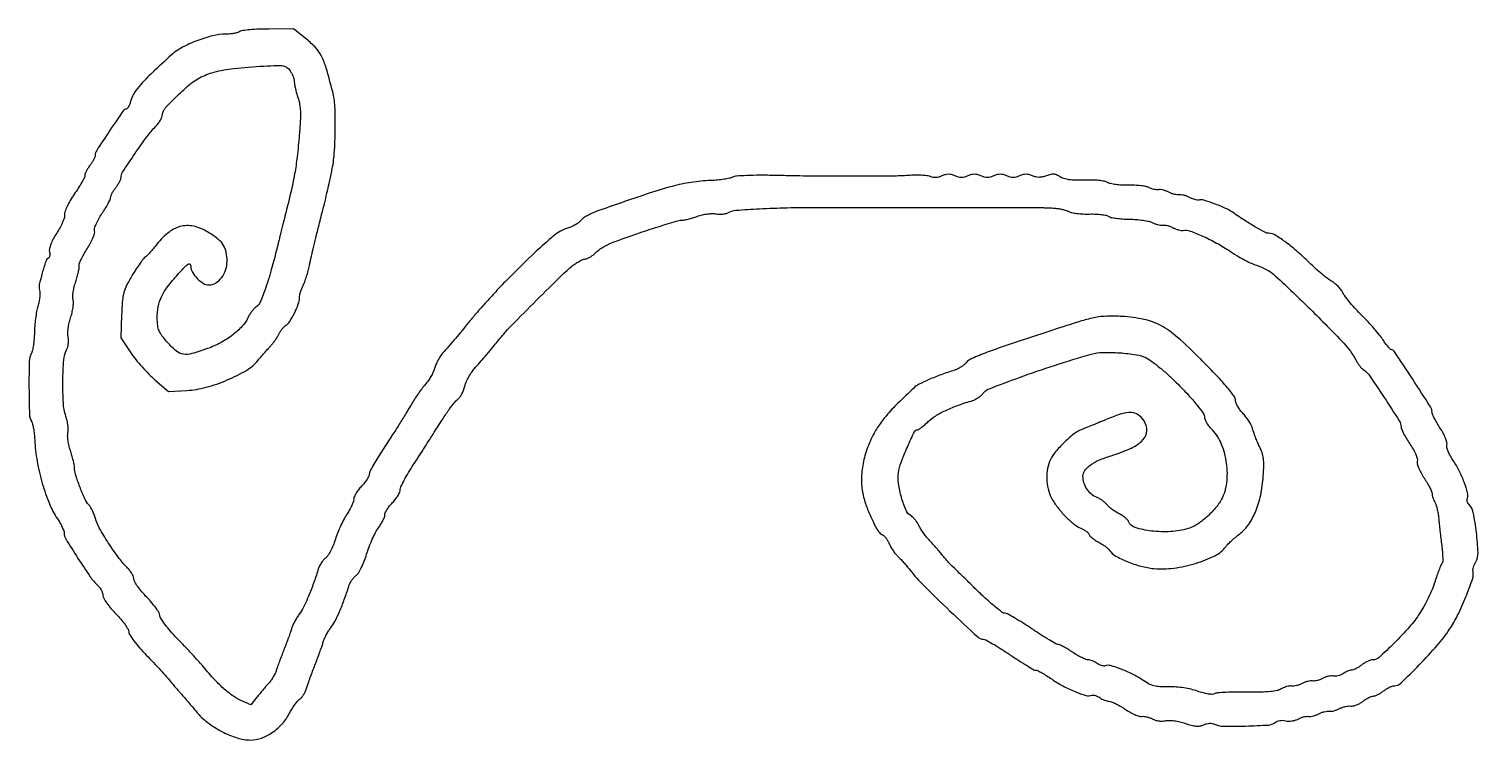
# Model space of a CAD drawing. Extents: x 0 to 561, y 0 to 275.
import ezdxf

# ---------------------------------------------------------------- set-up
doc = ezdxf.new("R2010")
doc.units = 0

msp = doc.modelspace()

# ---------------------------------------------------------------- linework, layer by layer
msp.add_lwpolyline([(82, 274, -0.076625), (81.159359, 273.623803, -0.022032), (79.765625, 273.306606, -0.021613), (78.14139, 273.083511, -0.021457), (76.5, 273.00076, 0.059322), (71.445707, 272.360672, 0.030369), (65.340934, 270.437426, 0.030373), (59.551209, 267.805617, 0.063055), (55.5, 264.954118, 0.004465), (47.895382, 257.895381, 0.020031), (43.652059, 253.550912, 0.034619), (41.171838, 250.383746, 0.081616), (39.918647, 247.667533, -0.02113), (39.46601, 246.262498, -0.031146), (38.942169, 245.077338, -0.031768), (38.42117, 244.212048, -0.246125), (38.016492, 244, 0.247287), (36.81986, 243.369628, 0.002819), (31.589257, 235.649161, 0.004044), (26.590511, 228.048321, 0.144404), (26, 226.046311, -0.098451), (25.873288, 225.409021, -0.023713), (25.4125, 224.430136, -0.023435), (24.765548, 223.336615, -0.021358), (24, 222.272871, 0.023052), (23.234491, 221.201545, 0.024504), (22.5875, 220.085379, 0.025071), (22.129338, 219.076265, 0.094294), (22, 218.396535, -0.118092), (21.806955, 217.590584, -0.010162), (20.802104, 215.709011, -0.012961), (19.483931, 213.493701, -0.009691), (17.922056, 211.120439, 0.017543), (16.380486, 208.695975, 0.022063), (15.134809, 206.344485, 0.021132), (14.279183, 204.325126, 0.131815), (14.172056, 203.217313, -0.118891), (14.095645, 202.142213, -0.023321), (13.418533, 200.3115, -0.023544), (12.40614, 198.204787, -0.019926), (11.146353, 196.078616, 0.018936), (9.801657, 193.819354, 0.029847), (8.842144, 191.777689, 0.034294), (8.295024, 190.0761, 0.125226), (8.302473, 188.951345, -0.041123), (8.439558, 188.169534, -0.051132), (8.431595, 187.43191, -0.059928), (8.29161, 186.841197, -0.167754), (8.026194, 186.516189, 0.173008), (6.908585, 185.118767, 0.014605), (5.511829, 180.647251, 0.016461), (4.400739, 176.11942, 0.129479), (4.507579, 173.976122, -0.080782), (4.655583, 172.970434, -0.022915), (4.559007, 171.387052, -0.022448), (4.283322, 169.58286, -0.022032), (3.845735, 167.799166, 0.026231), (3.355769, 165.726959, 0.012249), (2.929073, 163.00038, 0.012098), (2.620115, 160.111578, 0.016573), (2.4915, 157.5, -0.015973), (2.374089, 155.056274, -0.016987), (2.10163, 152.675, -0.016815), (1.729871, 150.649513, -0.071608), (1.299657, 149.5, 0.120831), (0.478976, 146.422352, 0.006427), (0.40497, 136.207718, 0.006083), (0.587326, 125.949568, 0.131661), (1.447798, 123.084464, -0.083698), (1.799428, 122.220612, -0.014005), (2.141313, 120.4577, -0.015001), (2.425669, 118.341101, -0.012805), (2.600967, 116.096436, 0.03124), (3.551778, 107.849667, 0.02579), (5.559528, 99.228877, 0.026612), (8.280569, 91.377063, 0.052404), (11.39456, 85.560236, -0.018454), (12.391901, 83.967073, -0.020357), (13.234652, 82.355056, -0.020234), (13.838082, 80.929979, -0.090265), (14, 80.040383, 0.138326), (14.635441, 77.787427, 0.005172), (19.353462, 70.264677, 0.008682), (24.11579, 63.119027, 0.053938), (26.992762, 59.792117, -0.047175), (27.760899, 58.927699, -0.038911), (28.410374, 57.87883, -0.040453), (28.855854, 56.812658, -0.078893), (29, 55.904795, 0.132416), (29.291265, 54.824271, 0.021795), (30.46875, 52.98798, 0.022653), (32.085621, 50.900653, 0.018288), (34, 48.80801, -0.017606), (35.914454, 46.721008, -0.022048), (37.53125, 44.650672, -0.020951), (38.71301, 42.835156, -0.134586), (39, 41.78827, 0.148549), (39.337165, 40.678449, 0.014477), (40.982812, 38.367633, 0.017343), (43.164725, 35.683037, 0.012877), (45.75, 32.868151, -0.003094), (48.517577, 29.970653, -0.003086), (51.251562, 27.036554, -0.003021), (53.608367, 24.44448, -0.012143), (55, 22.817425, 0.003544), (56.103256, 21.481699, 0.00255), (57.353125, 20.005485, 0.002575), (58.55672, 18.613117, 0.005564), (59.5, 17.557131, -0.006826), (60.511412, 16.419104, -0.00221), (61.97732, 14.708398, -0.002203), (63.590424, 12.791933, -0.002475), (65.12492, 10.933847, 0.059862), (69.360149, 6.860965, 0.041303), (74.990269, 3.301922, 0.042023), (80.929571, 0.810657, 0.078473), (86.068215, -0.000387, 0.088287), (90.312374, 0.755277, 0.063419), (94.595158, 2.979427, 0.060215), (98.398255, 6.355178, 0.06253), (101.231891, 10.5, -0.02031), (102.152483, 12.125179, -0.019236), (103.217715, 13.700848, -0.019605), (104.267665, 15.020293, -0.061573), (105.105059, 15.779483, 0.070054), (105.870478, 16.497343, 0.031184), (106.670346, 17.629145, 0.030104), (107.380871, 18.95267, 0.035743), (107.881864, 20.279483, -0.009914), (108.3969, 21.890577, -0.003539), (109.193647, 24.169598, -0.00351), (110.103226, 26.658186, -0.004139), (111, 29, 0.004015), (111.895031, 31.33552, 0.003454), (112.799358, 33.805068, 0.003479), (113.589014, 36.057721, 0.010017), (114.094324, 37.634275, -0.030067), (114.602919, 39.026477, -0.017695), (115.3671, 40.62574, -0.017664), (116.247104, 42.175368, -0.028689), (117.113107, 43.416663, 0.048552), (118.668887, 45.846631, 0.015741), (120.492502, 49.710389, 0.01482), (122.347582, 54.356744, 0.012431), (124.043492, 59.383842, -0.041211), (124.528461, 60.58797, -0.031073), (125.246739, 61.821266, -0.031787), (126.073739, 62.902246, -0.060867), (126.884715, 63.631804, 0.104415), (127.769402, 64.578205, 0.021015), (128.883998, 66.610681, 0.021348), (129.999892, 69.130458, 0.018517), (130.955938, 71.857633, -0.016473), (131.949452, 74.729222, -0.014115), (133.178461, 77.683255, -0.014342), (134.448357, 80.304302, -0.038965), (135.539803, 82.05395, 0.021476), (136.48148, 83.452232, 0.022966), (137.277317, 84.895881, 0.023311), (137.842487, 86.191686, 0.09142), (138, 87.045966, -0.112555), (138.191887, 87.887581, -0.027653), (138.88125, 89.138652, -0.026916), (139.8517, 90.519095, -0.024047), (141, 91.842584, 0.026861), (142.148195, 93.181087, 0.028731), (143.11875, 94.606273, 0.029934), (143.802565, 95.917947, 0.105568), (144, 96.842632, -0.111267), (144.25163, 97.959381, -0.010582), (145.512816, 100.476962, -0.0131), (147.177653, 103.440966, -0.009961), (149.150013, 106.601733, 0.000744), (151.294072, 109.900663, 0.000695), (153.477518, 113.281447, 0.000692), (155.408178, 116.28909, 0.002374), (156.650013, 118.25, -0.002815), (160.541792, 124.383295, -0.0111), (163.04246, 128.091945, -0.017056), (164.848995, 130.470486, -0.06139), (166.221314, 131.786612, 0.079751), (166.95399, 132.542571, 0.029091), (167.7386, 133.815363, 0.02796), (168.449628, 135.332158, 0.029863), (168.969375, 136.886269, -0.037782), (169.561304, 138.567314, -0.02242), (170.502897, 140.472959, -0.02236), (171.619092, 142.299794, -0.035545), (172.748061, 143.741789, 0.004337), (174.750384, 145.994485, 0.003798), (176.804812, 148.382957, 0.002754), (179.348224, 151.419515, 0.000944), (183, 155.845433, -0.021935), (187.05865, 160.364017, -0.002528), (196.664332, 170.059487, -0.002396), (206.395242, 179.689773, -0.024345), (210.644356, 183.467417, -0.023221), (211.969361, 184.436776, -0.024827), (213.350067, 185.256054, -0.025417), (214.598719, 185.836389, -0.096358), (215.43981, 186, 0.104085), (216.245782, 186.169618, 0.032364), (217.349498, 186.743599, 0.030785), (218.531844, 187.562612, 0.029518), (219.62231, 188.531401, -0.040433), (220.890207, 189.609291, -0.020662), (222.635973, 190.759148, -0.020388), (224.543882, 191.802299, -0.028759), (226.326855, 192.560486, -0.003554), (235.518325, 195.785623, -0.005026), (243.750602, 198.51647, -0.002857), (250.731749, 200.710734, -0.072817), (252.696171, 201.014553, 0.04779), (253.669011, 201.115677, 0.011314), (255.262496, 201.474872, 0.011541), (257.082885, 201.97362, 0.01115), (258.899561, 202.561159, -0.027524), (260.803563, 203.108792, -0.024491), (262.831753, 203.469607, -0.025408), (264.703979, 203.612699, -0.060493), (266.09091, 203.480033, 0.050114), (267.338192, 203.334621, 0.035804), (268.742296, 203.412857, 0.036185), (270.096803, 203.686833, 0.057456), (271.191348, 204.132536, -0.107486), (273.746724, 204.887687, -0.004896), (282.900423, 205.468755, -0.008198), (293.624558, 205.867939, -0.006451), (305.25, 205.95987, 0.000882), (306.307525, 205.956452, 0.000117), (308.542187, 205.953696, 0.000136), (311.191596, 205.951768, 0.000114), (314, 205.951128, -0.000095), (316.826651, 205.950592, -0.000108), (319.53125, 205.948981, -0.000098), (321.827007, 205.946667, -0.000613), (323, 205.943818, 0.000387), (323.976053, 205.941006, 0.000161), (325.29375, 205.938655, 0.000159), (326.705005, 205.937042, 0.000206), (328, 205.936508, 0.000206), (329.294995, 205.937042, 0.000159), (330.70625, 205.938655, 0.000161), (332.023947, 205.941006, 0.000387), (333, 205.943818, -0.000613), (334.172993, 205.946667, -0.000098), (336.46875, 205.948981, -0.000108), (339.173349, 205.950592, -0.000095), (342, 205.951128, -0.000095), (344.826651, 205.950592, -0.000108), (347.53125, 205.948981, -0.000098), (349.827007, 205.946667, -0.000613), (351, 205.943818, 0.000387), (351.976053, 205.941006, 0.000161), (353.29375, 205.938655, 0.000159), (354.705005, 205.937042, 0.000206), (356, 205.936508), (358.70625, 205.936508), (361, 205.936508), (363.29375, 205.936508), (366, 205.936508), (368.70625, 205.936508), (371, 205.936508), (373.29375, 205.936508), (376, 205.936508), (378.70625, 205.936508), (381, 205.936508), (383.29375, 205.936508), (386, 205.936508, -0.000943), (390.247176, 205.928497, -0.004493), (392.674536, 205.897525, -0.006569), (394.647963, 205.828657, -0.00389), (397, 205.697274, -0.023643), (398.486643, 205.53179, -0.019201), (400.059375, 205.218655, -0.019613), (401.488431, 204.816757, -0.046786), (402.5, 204.380848, 0.077567), (403.650287, 203.966744, 0.018286), (405.675, 203.652111, 0.018398), (408.056278, 203.459275, 0.01719), (410.5, 203.435726, -0.016408), (412.89984, 203.416352, -0.019736), (415.1489, 203.235245, -0.018787), (417.006606, 202.940427, -0.11134), (417.90051, 202.544742, 0.109607), (418.815872, 202.135806, 0.016133), (420.82822, 201.791323, 0.017557), (423.271056, 201.540874, 0.014276), (425.90051, 201.439572, -0.016635), (428.594969, 201.323035, -0.017429), (431.233875, 201.027991, -0.017361), (433.486616, 200.61593, -0.070576), (434.789277, 200.130725, 0.034965), (435.791357, 199.674094, 0.029238), (436.908604, 199.32946, 0.030238), (437.971336, 199.135756, 0.067926), (438.789277, 199.14869, -0.0687), (439.607215, 199.160364, -0.030526), (440.66995, 198.962643, -0.029499), (441.787188, 198.612188, -0.035157), (442.789277, 198.14869, 0.03405), (443.791345, 197.682509, 0.028479), (444.908604, 197.324101, 0.029429), (445.971519, 197.114563, 0.066726), (446.789277, 197.112483, -0.118131), (449.446634, 196.833876, -0.01988), (454.231255, 194.926221, -0.021281), (459.665618, 192.222251, -0.019659), (465, 188.99873, 0.007962), (468.291217, 186.903263, 0.019335), (470.800467, 185.491878, 0.019971), (473.362675, 184.305092, 0.009036), (476.804831, 182.947157, -0.097899), (482.495872, 179.435507, -0.007084), (495.925913, 166.614405, -0.008382), (508.815107, 153.524129, -0.07103), (513.596312, 146.813753, 0.025467), (514.236822, 145.715982, 0.023729), (514.999854, 144.661832, 0.024456), (515.767817, 143.791329, 0.070372), (516.403254, 143.299702, -0.113651), (518.513117, 141.356495, -0.004406), (524.456681, 132.505525, -0.003786), (530.3235, 123.451811, -0.140402), (531.015291, 121.120116, 0.101148), (531.210066, 120.210962, 0.015473), (532.008938, 118.529795, 0.016764), (533.094275, 116.580658, 0.013835), (534.376446, 114.57706, -0.020774), (535.650895, 112.523323, -0.0275), (536.62548, 110.550626, -0.028724), (537.234015, 108.864978, -0.137047), (537.250863, 107.8513, 0.133059), (537.259587, 106.858366, 0.028102), (537.825551, 105.203547, 0.027421), (538.726843, 103.291847, 0.022413), (539.889708, 101.352796, -0.012569), (541.08066, 99.452717, -0.015641), (542.086352, 97.626894, -0.013957), (542.831106, 96.062338, -0.104469), (543, 95.262814, 0.056652), (543.077444, 94.581506, 0.02143), (543.332673, 93.656487, 0.020901), (543.698982, 92.664899, 0.023938), (544.132503, 91.752417, -0.047839), (544.588894, 90.660155, -0.018137), (545.020501, 89.062899, -0.017769), (545.367121, 87.280884, -0.020736), (545.565152, 85.568158, 0.006722), (545.739339, 83.573127, 0.002714), (546.028383, 80.855552, 0.002685), (546.371139, 77.933389, 0.003404), (546.720626, 75.237977, -0.012532), (546.993354, 72.784105, -0.017843), (547.102848, 70.59357, -0.013955), (547.078481, 68.808194, -0.188134), (546.820709, 68.220709, 0.096849), (546.434143, 67.646227, 0.006545), (545.687267, 65.808998, 0.009197), (544.860224, 63.575484, 0.006756), (544.022741, 61.071185, -0.021497), (542.973966, 58.217572, -0.012808), (541.495327, 54.913618, -0.012809), (539.850069, 51.690949, -0.02157), (538.287285, 49.088453, -0.033464), (534.13043, 43.62965, -0.01816), (528.353502, 37.478525, -0.011616), (522.513895, 31.959183, -0.185582), (520.018647, 31, 0.080165), (519.171793, 30.863345, 0.029041), (518.03658, 30.4125, 0.027911), (516.82906, 29.765447, 0.029707), (515.727129, 29, -0.024153), (514.650836, 28.234511, -0.025152), (513.519841, 27.5875, -0.025872), (512.490659, 27.130847, -0.091725), (511.7834, 27, 0.07038), (511.115524, 26.905522, 0.028568), (510.246832, 26.600015, 0.027573), (509.335944, 26.159523, 0.031463), (508.520089, 25.638348, -0.052755), (507.680006, 25.150678, -0.043075), (506.697705, 24.809323, -0.044733), (505.727802, 24.65385, -0.081509), (504.931192, 24.728245, 0.078959), (504.10183, 24.809941, 0.03613), (503.020723, 24.666806, 0.034625), (501.879716, 24.347237, 0.040244), (500.852233, 23.885003, -0.034303), (499.826031, 23.408625, -0.029233), (498.688443, 23.047254, -0.030287), (497.611253, 22.841678, -0.069983), (496.789277, 22.85131, 0.0687), (495.971339, 22.862984, 0.030526), (494.908604, 22.665263, 0.029499), (493.791366, 22.314808, 0.035157), (492.789277, 21.85131, -0.037079), (491.779698, 21.389044, -0.030052), (490.639835, 21.042459, -0.030999), (489.544805, 20.850979, -0.065975), (488.686758, 20.868678, 0.072031), (487.835477, 20.875972, 0.034604), (486.763796, 20.65379, 0.033408), (485.657192, 20.261851, 0.040677), (484.686758, 19.746107, -0.091581), (483.085304, 19.093149, -0.028158), (480.493885, 18.706271, -0.020156), (476.80887, 18.515986, -0.007044), (471.5, 18.530857, 0.007142), (467.168924, 18.542141, 0.009666), (463.256781, 18.420791, 0.007024), (460.007139, 18.211264, 0.098316), (458.884787, 17.895274, -0.120039), (457.906503, 17.664659, -0.035648), (456.36375, 17.786313, -0.030681), (454.460663, 18.194532, -0.019448), (452.300749, 18.890072, 0.029215), (449.843162, 19.628842, 0.020792), (447.019696, 20.177777, 0.020279), (444.065469, 20.503739, 0.02285), (441.210323, 20.571271, -0.017569), (437.773492, 20.616264, -0.052129), (435.446212, 20.973686, -0.058615), (433.396606, 21.777268, -0.026933), (430.939162, 23.265732, 0.033794), (427.155234, 25.487307, 0.025452), (422.734443, 27.421502, 0.021542), (418.63098, 28.774325, 0.161838), (416.615008, 28.682506, -0.117872), (416.020779, 28.603762, -0.047121), (415.21046, 28.765565, -0.043226), (414.332294, 29.113931, -0.041854), (413.516979, 29.611243, 0.035941), (412.668123, 30.142867, 0.028884), (411.68849, 30.592053, 0.029739), (410.730277, 30.901858, 0.063396), (409.959351, 31, -0.096774), (409.053987, 31.176889, -0.017862), (407.495472, 31.875905, -0.018575), (405.706834, 32.84027, -0.015979), (403.900481, 33.981803, 0.011313), (402.128345, 35.124985, 0.014444), (400.443076, 36.093046, 0.01237), (399.004429, 36.819816, 0.107347), (398.309992, 36.981803, -0.126867), (397.529707, 37.195802, -0.004655), (394.861054, 38.757155, -0.008227), (391.728772, 40.699771, -0.005656), (388.24, 43, 0.007754), (384.721932, 45.298431, 0.010797), (381.498826, 47.2375, 0.007475), (378.765256, 48.748875, 0.123145), (377.761088, 49, -0.167135), (376.779267, 49.337625, -0.007446), (373.940859, 51.620329, -0.011848), (370.627399, 54.502474, -0.008127), (367.001351, 57.92027, 0.000145), (363.4274, 61.39836, 0.000211), (360.272835, 64.463944, 0.000103), (357.589698, 67.068121, 0.003657), (356.959883, 67.67027, -0.021145), (356.461391, 68.181399, -0.003228), (355.518469, 69.247538, -0.003606), (354.422215, 70.521723, -0.003119), (353.289612, 71.874539, 0.003627), (352.057562, 73.343103, 0.002599), (350.659834, 74.967628, 0.002624), (349.312451, 76.500945, 0.00564), (348.254504, 77.66549, -0.021166), (347.285317, 78.801255, -0.012654), (346.22668, 80.226702, -0.012659), (345.24278, 81.702016, -0.021404), (344.504526, 82.991249, 0.026859), (343.812444, 84.169863, 0.024501), (342.977949, 85.305663, 0.025291), (342.131019, 86.245941, 0.069312), (341.420345, 86.784639, -0.166785), (339.57406, 88.84745, -0.029606), (337.818323, 93.805426, -0.032752), (336.634524, 99.208994, -0.074449), (336.627989, 103.378677, -0.052698), (337.663975, 107.396431, -0.015348), (340.086759, 113.318294, -0.007591), (342.837716, 119.250385, -0.287931), (344.031522, 120, 0.154116), (344.480527, 120.141765, 0.010928), (345.551883, 120.928672, 0.014598), (346.803652, 121.950395, 0.010461), (348.144245, 123.161438, -0.048977), (350.924681, 125.309185, -0.028086), (354.639347, 127.356309, -0.023999), (359.235385, 129.29697, -0.015492), (364.720517, 131.118136, 0.037221), (366.050991, 131.625004, 0.030602), (367.385474, 132.353317, 0.031632), (368.532378, 133.179071, 0.068237), (369.270284, 133.975496, -0.149247), (371.65387, 135.838725, -0.004582), (383.479723, 140.263102, -0.009205), (396.982576, 144.894681, -0.008196), (411.17757, 149.21784, -0.064375), (415.678025, 149.901085, -0.022582), (422.228125, 149.749996, -0.021865), (428.646785, 149.02846, -0.081241), (432.5, 147.760986, -0.039795), (434.684895, 146.392801, -0.012121), (437.762967, 143.987819, -0.012081), (441.084717, 141.123123, -0.013111), (444.172505, 138.176357, -0.008563), (448.673952, 133.491328, -0.01645), (452.090359, 129.55969, -0.015197), (454.504262, 126.398201, -0.156692), (455, 124.855158, 0.103745), (455.194179, 123.929383, 0.030497), (455.860923, 122.631223, 0.029195), (456.809115, 121.226717, 0.027639), (457.930803, 119.914992, -0.095218), (461.492538, 114.393035, -0.062586), (463.428077, 107.057814, -0.062395), (463.491682, 99.443374, -0.092758), (461.518698, 93.093619, -0.055275), (459.167715, 89.632626, -0.035789), (455.764269, 86.183056, -0.03619), (452.018886, 83.346232, -0.071952), (448.646259, 81.790374, -0.057537), (441.928736, 80.612189, -0.044407), (434.489891, 80.836009, -0.044549), (428.162615, 82.170568, -0.230843), (425.623304, 84.539272, 0.1061), (425.210297, 85.172667, 0.026719), (424.285966, 85.996785, 0.026058), (423.103399, 86.845711, 0.023682), (421.801449, 87.596629, -0.022825), (420.448746, 88.373732, -0.020193), (419.114312, 89.301373, -0.020681), (417.980362, 90.23575, -0.056374), (417.289827, 91.011097, 0.059062), (416.621294, 91.75369, 0.025888), (415.580298, 92.575181, 0.025181), (414.372444, 93.342525, 0.030739), (413.169546, 93.929772, -0.083329), (411.132458, 95.204009, -0.069182), (409.468909, 97.149613, -0.067922), (408.374493, 99.513273, -0.074636), (408, 102.008098, -0.156427), (408.705034, 104.20651, -0.079967), (410.7647, 106.287399, -0.056304), (414.15479, 108.221422, -0.026412), (418.898578, 109.969943, 0.030333), (426.70979, 112.918818, 0.099105), (431.186819, 116.109533, 0.179969), (432.664203, 119.624286, 0.156722), (431.597587, 123.491408, 0.100803), (429.372236, 125.736567, 0.13453), (426.661324, 126.639291, 0.088024), (422.996642, 126.191444, 0.025793), (417.645271, 124.245469, -0.001469), (414.689659, 123.004864, -0.001455), (411.717673, 121.777778, -0.001426), (409.111119, 120.719116, -0.005651), (407.5, 120.091171, 0.079738), (404.362943, 118.297172, 0.026608), (400.416795, 114.752707, 0.026629), (396.867729, 110.806974, 0.079153), (395.061559, 107.661913, 0.060721), (394.174848, 104.070065, 0.048362), (394.078636, 100.076399, 0.049084), (394.744942, 96.209897, 0.06907), (396.127342, 93, 0.031899), (398.568264, 89.495344, 0.028123), (401.533595, 86.170923, 0.029235), (404.569106, 83.466704, 0.068831), (407.178145, 81.931551, -0.032734), (408.241411, 81.404962, -0.033123), (409.222454, 80.745947, -0.035062), (409.993662, 80.058789, -0.101967), (410.376696, 79.460728, 0.106476), (410.789846, 78.828142, 0.026884), (411.714034, 78.007161, 0.0262), (412.896602, 77.162582, 0.023809), (414.198551, 76.416805, -0.020788), (415.521526, 75.669559, -0.021292), (416.767021, 74.820576, -0.021627), (417.780701, 73.993916, -0.078532), (418.3062, 73.352887, 0.134415), (420.417748, 71.29047, 0.029179), (425.053114, 69.062426, 0.030819), (430.431965, 67.231468, 0.043369), (435.415656, 66.325646, 0.056951), (443.107833, 66.484647, 0.040066), (451.572426, 68.328985, 0.040598), (459.001157, 71.259782, 0.120082), (463.180388, 74.751023, -0.03784), (463.95207, 75.646143, -0.010031), (465.315858, 76.951776, -0.010117), (466.931719, 78.378519, -0.010252), (468.597002, 79.732305, 0.076447), (472.089575, 83.435643, 0.053905), (474.816369, 88.477037, 0.046736), (476.712812, 94.724728, 0.032456), (477.716682, 102.038201, 0.011616), (477.916004, 106.162532, 0.037562), (477.778934, 108.900036, 0.04978), (477.265657, 111.146814, 0.035189), (476.270276, 113.538201, -0.012512), (475.460525, 115.259331, -0.009937), (474.670269, 117.155602, -0.010072), (474.007734, 118.943705, -0.024676), (473.612964, 120.28938, 0.055249), (473.1477, 121.578363, 0.024096), (472.266436, 123.172629, 0.023491), (471.157722, 124.792805, 0.028916), (469.971064, 126.187694, -0.027573), (468.833965, 127.517082, -0.029156), (467.87275, 128.93982, -0.03045), (467.196736, 130.254353, -0.103899), (467, 131.190898, 0.157081), (466.43288, 132.951538, 0.018776), (463.889598, 136.223255, 0.015625), (459.831219, 140.762059, 0.004772), (453.417065, 147.372004, 0.016709), (444.573413, 155.735009, 0.056682), (438.079278, 160.281762, 0.071782), (431.590622, 162.681638, 0.039167), (423.159395, 163.806577, 0.018681), (417.257542, 163.906856, 0.043742), (412.87352, 163.432434, 0.026181), (407.476995, 162.068414, 0.003299), (396, 158.436001, 0.002231), (380.204866, 153.244049, 0.009717), (370.925658, 149.94624, 0.01233), (364.993215, 147.538371, 0.115092), (362.793219, 145.902429, -0.047418), (361.937745, 145.066556, -0.027245), (360.767297, 144.222866, -0.027015), (359.487475, 143.496749, -0.040239), (358.293219, 143.017501, 0.012427), (353.147043, 141.277547, 0.015238), (348.436963, 139.388812, 0.015394), (344.596739, 137.568573, 0.067829), (342.546157, 136.138851, 0.009529), (336.380189, 130.238709, 0.021604), (332.004116, 125.495562, 0.027715), (328.804307, 121.256148, 0.034642), (326.347196, 116.983348, 0.037777), (323.908781, 110.82664, 0.043617), (322.566161, 104.660856, 0.046555), (322.363603, 98.73757, 0.057517), (323.317848, 93.301419, 0.02232), (324.946326, 88.597861, 0.02393), (326.954961, 84.169016, 0.021189), (328.985417, 80.58973, 0.16292), (330.453623, 79.379423, -0.104946), (331.057491, 78.98763, -0.034383), (331.758477, 78.18418, -0.032512), (332.435175, 77.15951, -0.031499), (332.981309, 76.045124, 0.031809), (333.584713, 74.8158, 0.019321), (334.443216, 73.441977, 0.019327), (335.404305, 72.13979, 0.032073), (336.322866, 71.130941, -0.012968), (337.33432, 70.101898, -0.006035), (338.594842, 68.717995, -0.005974), (339.883836, 67.232698, -0.008301), (341, 65.869834, 0.028799), (346.657154, 59.512556, 0.007304), (356.568482, 49.874578, 0.002487), (367.294738, 39.845209, 0.188916), (369.4519, 39, -0.126112), (370.364753, 38.766035, -0.006332), (373.069002, 37.2375, -0.009837), (376.254192, 35.298628, -0.006934), (379.76, 33, 0.005789), (383.248802, 30.70108, 0.008431), (386.381129, 28.7625, 0.004776), (389.049606, 27.206929, 0.130288), (389.830248, 27, -0.118601), (390.541163, 26.828963, -0.01105), (392.140373, 25.967112, -0.013714), (394.020252, 24.83046, -0.010352), (396.02307, 23.483785, 0.031005), (400.224466, 20.904017, 0.026748), (404.921522, 18.720234, 0.023583), (409.20464, 17.231317, 0.164923), (411.384992, 17.317494, -0.117872), (411.979221, 17.396238, -0.047121), (412.78954, 17.234435, -0.043226), (413.667706, 16.886069, -0.041854), (414.483021, 16.388757, 0.035539), (415.33035, 15.857142, 0.028783), (416.305352, 15.407947, 0.029658), (417.256929, 15.098006, 0.063982), (418.019685, 15, -0.097465), (418.92591, 14.821656, -0.016632), (420.537272, 14.098408, -0.017592), (422.396715, 13.105814, -0.01488), (424.290832, 11.930751, 0.02004), (426.195966, 10.775902, 0.023587), (428.088541, 9.843623, 0.023405), (429.736685, 9.216206, 0.117817), (430.712276, 9.135645, -0.067028), (431.561617, 9.151195, -0.030827), (432.653023, 8.955765, -0.029845), (433.793511, 8.604855, -0.036328), (434.808652, 8.138321, 0.057386), (435.9017, 7.690594, 0.036225), (437.253818, 7.41411, 0.035874), (438.654087, 7.333412, 0.050556), (439.895331, 7.477011, -0.06284), (441.309965, 7.605655, -0.024832), (443.260192, 7.440505, -0.023722), (445.410848, 7.04566, -0.024578), (447.488678, 6.452324, 0.016911), (449.982987, 5.698529, 0.046321), (451.796296, 5.392702, 0.062972), (453.28449, 5.469069, 0.062702), (454.709146, 5.91334, -0.045027), (455.795781, 6.294709, -0.047141), (456.916488, 6.467901, -0.050848), (457.9582, 6.423606, -0.080876), (458.807147, 6.155866, 0.114274), (462.122881, 5.346753, 0.009896), (470.878386, 5.416864, 0.008231), (479.744538, 5.809535, 0.159329), (482.268932, 6.80823, -0.080791), (483.058231, 7.272278, -0.052767), (484.079837, 7.54933, -0.049819), (485.206784, 7.616837, -0.051591), (486.311206, 7.458028, 0.058235), (487.442563, 7.310617, 0.03726), (488.767028, 7.391852, 0.037094), (490.074763, 7.670446, 0.054851), (491.156859, 8.119863, -0.034424), (492.179579, 8.594381, -0.029272), (493.314227, 8.954175, -0.030322), (494.389328, 9.158616, -0.069799), (495.210723, 9.14869, 0.0687), (496.028661, 9.137016, 0.030526), (497.091396, 9.334737, 0.029499), (498.208634, 9.685192, 0.035157), (499.210723, 10.14869, -0.035157), (500.212812, 10.612188, -0.029499), (501.33005, 10.962643, -0.030526), (502.392785, 11.160364, -0.0687), (503.210723, 11.14869, 0.068459), (504.028662, 11.136624, 0.030436), (505.091396, 11.333095, 0.029418), (506.208637, 11.681739, 0.035098), (507.210723, 12.143101, -0.039203), (508.237887, 12.605841, -0.029144), (509.431596, 12.957688, -0.029747), (510.603981, 13.15759, -0.057119), (511.556411, 13.153108, 0.085186), (512.529313, 13.202906, 0.036967), (513.772889, 13.580793, 0.035202), (515.066968, 14.188883, 0.039235), (516.214141, 14.953803, -0.024532), (517.317058, 15.736967, -0.025367), (518.479436, 16.39893, -0.026134), (519.539555, 16.865631, -0.090861), (520.272871, 17, 0.089668), (521.002973, 17.131994, 0.02649), (522.049053, 17.5875, 0.025663), (523.192428, 18.234525, 0.025066), (524.272871, 19, -0.027294), (525.36355, 19.765452, -0.026813), (526.537468, 20.4125, -0.027832), (527.625698, 20.865547, -0.084914), (528.411695, 21, 0.193821), (530.925668, 22.012562, 0.007758), (538.061824, 29.090551, 0.014552), (544.990907, 36.605307, 0.031277), (549.777402, 42.85952, 0.034189), (552.876971, 48.243629, 0.017616), (556.040632, 55.351347, 0.012946), (558.626708, 62.270993, 0.133599), (558.826273, 65.283789, -0.093347), (558.817936, 65.909261, -0.028583), (559.034333, 66.833571, -0.027504), (559.400621, 67.862111, -0.026927), (559.879845, 68.851771, 0.136514), (560.759496, 72.551233, 0.020077), (560.153339, 80.301048, 0.019529), (558.93615, 87.977223, 0.148346), (557.229262, 91.170738, -0.074951), (556.855775, 91.676818, -0.061335), (556.616329, 92.306007, -0.062824), (556.540653, 92.957496, -0.089378), (556.649408, 93.528755, 0.159607), (556.753656, 95.617682, 0.023276), (555.426699, 99.714677, 0.026578), (553.476003, 104.167348, 0.033111), (551.184106, 108.058872, -0.02476), (550.097443, 109.835487, -0.029566), (549.260938, 111.610877, -0.030938), (548.747652, 113.163175, -0.129025), (548.746817, 114.139831, 0.132335), (548.739458, 115.139358, 0.028618), (548.178149, 116.790339, 0.027697), (547.277944, 118.700877, 0.022333), (546.110292, 120.647204, -0.013175), (544.91939, 122.552329, -0.016175), (543.913648, 124.393426, -0.014691), (543.1723, 125.975327, -0.102575), (543, 126.80636, 0.143605), (542.400939, 128.849136, 0.002103), (535.493411, 139.514539, 0.001415), (528.354676, 150.368799, 0.249008), (527.181512, 151.006833, -0.205984), (526.804772, 151.173411, -0.012738), (525.977722, 152.111214, -0.017202), (525.03234, 153.322183, -0.011783), (524.040519, 154.756833, 0.024844), (522.708101, 156.580451, 0.008708), (520.621601, 159.067244, 0.008622), (518.227843, 161.727316, 0.009979), (515.855391, 164.174212, -0.011697), (513.547407, 166.571036, -0.011593), (511.346999, 169.080164, -0.011517), (509.525267, 171.362094, -0.043387), (508.547945, 172.907285, 0.043419), (507.741043, 174.182852, 0.029522), (506.620976, 175.486382, 0.029805), (505.380207, 176.624634, 0.051418), (504.2093, 177.391767, -0.044349), (502.773261, 178.303919, -0.009969), (500.508777, 180.114495, -0.010262), (497.970699, 182.317888, -0.009777), (495.48309, 184.658693, 0.014612), (490.605799, 189.160045, 0.021775), (486.064777, 192.776737, 0.021925), (482.205746, 195.333751, 0.133234), (479.921445, 195.981803, -0.116852), (478.384028, 196.364847, -0.011587), (475.024108, 198.200377, -0.012922), (470.815753, 200.774841, -0.007103), (465.795201, 204.129573, 0.045096), (462.900804, 205.760525, 0.0193), (458.781009, 207.427135, 0.015573), (454.717147, 208.749875, 0.121486), (452.742652, 208.832345, -0.090779), (452.109976, 208.820334, -0.029386), (451.192554, 209.026292, -0.028197), (450.178418, 209.380437, -0.028209), (449.210723, 209.8464, 0.035209), (448.208632, 210.311775, 0.02957), (447.091396, 210.663821, 0.030604), (446.02866, 210.862639, 0.068911), (445.210723, 210.85131, -0.0687), (444.392785, 210.839636, -0.030526), (443.33005, 211.037357, -0.029499), (442.212812, 211.387812, -0.035157), (441.210723, 211.85131, 0.035157), (440.208634, 212.314808, 0.029499), (439.091396, 212.665263, 0.030526), (438.028661, 212.862984, 0.0687), (437.210723, 212.85131, -0.060449), (436.411792, 212.826771, -0.030594), (435.415025, 212.978656, -0.029864), (434.391177, 213.264326, -0.039032), (433.5, 213.651479, 0.075595), (432.350623, 214.054116, 0.017644), (430.325, 214.36184, 0.0178), (427.943725, 214.552468, 0.016627), (425.5, 214.579439, -0.018508), (423.056285, 214.615601, -0.019758), (420.675, 214.833663, -0.019771), (418.652747, 215.181558, -0.081513), (417.5, 215.632079, 0.087635), (416.270096, 216.095599, 0.020802), (414.094061, 216.411113, 0.019896), (411.430907, 216.578063, 0.015029), (408.5, 216.556854, -0.013421), (405.141556, 216.521749, -0.029715), (402.588105, 216.715674, -0.039276), (400.63004, 217.14065, -0.071545), (399.149071, 217.828982, 0.041287), (397.820301, 218.546978, 0.084248), (396.673423, 218.83345, 0.078068), (395.439817, 218.735616, 0.031501), (393.820537, 218.238362, -0.032709), (392.288605, 217.771975, -0.056639), (390.96838, 217.616831, -0.061392), (389.722573, 217.765547, -0.046555), (388.421467, 218.217736, 0.042895), (387.144762, 218.671924, 0.065926), (385.982357, 218.817266, 0.064933), (384.809475, 218.655624, 0.040244), (383.5, 218.181954, -0.039924), (382.172875, 217.70094, -0.067079), (381, 217.542878, -0.067079), (379.827125, 217.70094, -0.039924), (378.5, 218.181954, 0.039924), (377.172875, 218.662968, 0.067079), (376, 218.82103, 0.067079), (374.827125, 218.662968, 0.039924), (373.5, 218.181954, -0.039924), (372.172875, 217.70094, -0.067079), (371, 217.542878, -0.067079), (369.827125, 217.70094, -0.039924), (368.5, 218.181954, 0.039924), (367.172875, 218.662968, 0.067079), (366, 218.82103, 0.067079), (364.827125, 218.662968, 0.039924), (363.5, 218.181954, -0.039924), (362.172875, 217.70094, -0.067079), (361, 217.542878, -0.067079), (359.827125, 217.70094, -0.039924), (358.5, 218.181954, 0.040422), (357.166444, 218.663798, 0.067873), (355.987534, 218.818391, 0.067105), (354.800953, 218.652195, 0.038609), (353.442853, 218.155916, -0.040711), (352.269727, 217.732805, -0.049479), (351.117791, 217.539935, -0.054991), (350.066453, 217.585021, -0.081832), (349.192853, 217.87068, 0.089619), (348.158447, 218.191305, 0.015117), (346.0879, 218.381455, 0.016109), (343.612689, 218.453581, 0.0137), (341, 218.373915, -0.001878), (338.383079, 218.232136, -0.002188), (335.895312, 218.117637, -0.001939), (333.790133, 218.038153, -0.013195), (332.75, 218.030382, 0.00308), (331.187126, 218.050323, 0.000988), (328.866639, 218.061051, 0.000909), (326.086069, 218.063352, 0.000666), (323, 218.056182, -0.000613), (321.827007, 218.053333, -0.000098), (319.53125, 218.051019, -0.000108), (316.826651, 218.049408, -0.000095), (314, 218.048872, 0.000159), (311.191596, 218.047978, 0.000189), (308.542187, 218.045288, 0.000164), (306.307527, 218.041441, 0.001231), (305.25, 218.036671, -0.006304), (304.032971, 218.04353, -0.000271), (299.754688, 218.123909, -0.000463), (294.682173, 218.226663, -0.00033), (289, 218.350785, 0.006036), (282.996838, 218.413389, 0.010176), (277.962643, 218.302637, 0.008311), (273.974657, 218.067197, 0.09988), (272.5, 217.651621, -0.067402), (271.32983, 217.23876, -0.013991), (269.178125, 216.85476, -0.014459), (266.635153, 216.548883, -0.013196), (264, 216.378936, 0.027945), (256.479972, 215.670802, 0.028506), (249.136509, 214.130434, 0.015721), (239.032933, 211.058099, 0.002672), (220, 204.496665, 0.024836), (218.151149, 203.743187, 0.022317), (216.317057, 202.785362, 0.022939), (214.749462, 201.776659, 0.062814), (213.781472, 200.887271, -0.061965), (212.855769, 200.033842, -0.02784), (211.456954, 199.146377, -0.027039), (209.855274, 198.361529, -0.033112), (208.281472, 197.813014, 0.086736), (205.248313, 196.376893, 0.024615), (201.124042, 193.146442, 0.014347), (195.065725, 187.588216, 0.002904), (184.656627, 177.35505, 0.010546), (181.897024, 174.492109, 0.003212), (177.839145, 170.043572, 0.003288), (173.794647, 165.492258, 0.008862), (171, 162.189155, -0.002348), (168.513524, 159.171434, -0.002184), (165.938409, 156.103231, -0.002192), (163.346604, 153.069464, -0.002414), (160.810069, 150.155185, 0.031001), (159.711823, 148.737344, 0.021104), (158.636713, 147.002803, 0.021317), (157.738184, 145.234096, 0.039523), (157.18876, 143.721464, -0.037237), (156.659881, 142.244412, -0.022862), (155.832234, 140.590564, -0.022869), (154.857719, 139.020335, -0.037466), (153.878691, 137.799876, 0.024078), (152.765691, 136.486009, 0.009345), (151.349449, 134.567812, 0.009226), (149.890006, 132.429244, 0.011288), (148.608794, 130.37573, -0.002845), (145.819205, 125.731792, -0.003957), (143.265008, 121.607861, -0.003493), (140.41565, 117.156917, -0.00163), (136.663998, 111.426676, 0.009192), (134.877633, 108.606025, 0.012332), (133.370049, 105.982184, 0.009518), (132.217504, 103.756489, 0.1152), (132, 102.82499, -0.117377), (131.812402, 102.036873, -0.025976), (131.11875, 100.823441, -0.025636), (130.148383, 99.471396, -0.022243), (129, 98.157416, 0.026981), (127.851808, 96.818269, 0.028803), (126.88125, 95.391165, 0.030022), (126.197645, 94.076865, 0.105285), (126, 93.148648, -0.085403), (125.833377, 92.180258, -0.021844), (125.234652, 90.700472, -0.021607), (124.391839, 89.046838, -0.02042), (123.39456, 87.439764, 0.028164), (122.260118, 85.546877, 0.013091), (120.994849, 82.976476, 0.012922), (119.803725, 80.201095, 0.017588), (118.884034, 77.636994, -0.020903), (118.011387, 75.253876, -0.022865), (116.965575, 73.023976, -0.023084), (115.903606, 71.213232, -0.096095), (115.028337, 70.307295, 0.06689), (114.211588, 69.554622, 0.03182), (113.368839, 68.396346, 0.030839), (112.628843, 67.053711, 0.038139), (112.118136, 65.720517, -0.013844), (110.448391, 60.635482, -0.013793), (108.497889, 55.64432, -0.014089), (106.538965, 51.353778, -0.044794), (104.903314, 48.6619, 0.021515), (104.040948, 47.380905, 0.015233), (103.180992, 45.875559, 0.015414), (102.446403, 44.384405, 0.031173), (101.97984, 43.1619, -0.009239), (101.519578, 41.77643, -0.002711), (100.76213, 39.666308, -0.002721), (99.883935, 37.30094, -0.002919), (99, 35, 0.002842), (98.117271, 32.703259, 0.002677), (97.242692, 30.350505, 0.002661), (96.489944, 28.257349, 0.009285), (96.036575, 26.895336, -0.038374), (95.569938, 25.725226, -0.020352), (94.825387, 24.352162, -0.020137), (93.945265, 23.002468, -0.029334), (93.055884, 21.895336, 0.006187), (92.059502, 20.766238, 0.003221), (90.843524, 19.334885, 0.003202), (89.614009, 17.849333, 0.004881), (88.567597, 16.54257), (86.246401, 13.58514), (82.061281, 15.472366, -0.050423), (78.940029, 17.277736, -0.028314), (75.535283, 20.040993, -0.022771), (71.719818, 23.845155, -0.011984), (67.317922, 28.890644, 0.009997), (65.794144, 30.651286, 0.002807), (63.344952, 33.338918, 0.002829), (60.540924, 36.347106, 0.002977), (57.75, 39.272375, -0.012753), (55.164705, 42.090415, -0.017206), (52.982813, 44.775158, -0.014296), (51.335607, 47.085205, -0.148796), (51, 48.187981, 0.135035), (50.713916, 49.227963, 0.020775), (49.53125, 51.039273, 0.021922), (47.914469, 53.10614, 0.017467), (46, 55.19199, -0.017335), (44.085516, 57.276757, -0.021803), (42.46875, 59.340359, -0.020608), (41.28522, 61.147722, -0.135459), (41, 62.181195, 0.099419), (40.8154, 63.100419, 0.033823), (40.202887, 64.324391, 0.032063), (39.324886, 65.619631, 0.031822), (38.286424, 66.795455, -0.037632), (34.952388, 70.659983, -0.015832), (31.04668, 76.308758, -0.014789), (27.599666, 82.011137, -0.06126), (26.065701, 85.724222, 0.025142), (25.577978, 87.19758, 0.020529), (24.914429, 88.720115, 0.021001), (24.185963, 90.072642, 0.049922), (23.508325, 90.990801, -0.077387), (21.972819, 93.328881, -0.01565), (20.053919, 97.927216, -0.015869), (18.426381, 102.643385, -0.073467), (17.985447, 105.485883, 0.045424), (17.880955, 106.548576, 0.012111), (17.521004, 108.212693, 0.012176), (17.017708, 110.092581, 0.012281), (16.424803, 111.940307, -0.025041), (15.876343, 113.812378, -0.023681), (15.505734, 115.764995, -0.024396), (15.344555, 117.522884, -0.072264), (15.467165, 118.725197, 0.068049), (15.59852, 119.914352, 0.024357), (15.471135, 121.619248, 0.023636), (15.147399, 123.499028, 0.02579), (14.654341, 125.284891, -0.06658), (13.693254, 130.337144, -0.016674), (13.510961, 138.746526, -0.014527), (13.850786, 147.086786, -0.105798), (14.953473, 150.913064, 0.059765), (15.36148, 151.958765, 0.034715), (15.607384, 153.285854, 0.034231), (15.67025, 154.670234, 0.048325), (15.522989, 155.895331, -0.06188), (15.39347, 157.290017, -0.02452), (15.547601, 159.211773, -0.023638), (15.921768, 161.311715, -0.025931), (16.484225, 163.301789, 0.023736), (17.04262, 165.244878, 0.022902), (17.422149, 167.25541, 0.023528), (17.591212, 169.053796, 0.073278), (17.470522, 170.261427, -0.074063), (17.351277, 171.473697, -0.023316), (17.527132, 173.291708, -0.022719), (17.915733, 175.328962, -0.023351), (18.484862, 177.303666, 0.013092), (19.075818, 179.206546, 0.015652), (19.528645, 181.028289, 0.014463), (19.815259, 182.573469, 0.092042), (19.792149, 183.367745, -0.146542), (19.855252, 184.171399, -0.01708), (20.570953, 185.84768, -0.01934), (21.59066, 187.823891, -0.014679), (22.853647, 189.910048, 0.020214), (24.103553, 192.027127, 0.024959), (25.085625, 194.097072, 0.024602), (25.723033, 195.87693, 0.138495), (25.742492, 196.876711, -0.139146), (25.763119, 197.87122, -0.027215), (26.386093, 199.569057, -0.026722), (27.364106, 201.545448, -0.021), (28.623554, 203.57706, 0.011486), (29.905931, 205.560397, 0.014648), (30.991062, 207.448178, 0.012592), (31.804311, 209.060247, 0.10808), (31.984709, 209.842271, -0.092353), (32.120037, 210.525376, -0.0247), (32.583008, 211.537135, -0.02416), (33.233366, 212.655177, -0.022843), (34, 213.727129, 0.022934), (34.765511, 214.797921, 0.024432), (35.4125, 215.912493, 0.024981), (35.870833, 216.919464, 0.094577), (36, 217.596224, -0.14543), (36.59315, 219.592392, -0.004614), (41.328353, 226.712234, -0.009098), (46.091502, 233.464939, -0.038239), (49.32055, 237.229641, 0.032902), (50.345936, 238.39965, 0.032558), (51.212912, 239.698025, 0.034358), (51.816537, 240.931951, 0.09687), (52, 241.870019, -0.135039), (52.404016, 243.338663, -0.046992), (53.709933, 245.126662, -0.022647), (56.273646, 247.770425, -0.003493), (61.630131, 252.745496, -0.06287), (66.364663, 256.096568, -0.057254), (71.933063, 258.294736, -0.039102), (79.549689, 259.707748, -0.012195), (91.145472, 260.647653, -0.005551), (96.475077, 260.889724, -0.052123), (98.760599, 260.729788, -0.118607), (100.166971, 260.118325, -0.078548), (101.395472, 258.845772, -0.035352), (102.010816, 257.82001, -0.027744), (102.532945, 256.632329, -0.028472), (102.895408, 255.467955, -0.05949), (103.014553, 254.527494, 0.042857), (103.111937, 253.481561, 0.012873), (103.436525, 251.914508, 0.012801), (103.893049, 250.167407, 0.013555), (104.430616, 248.479343, -0.04242), (105.075928, 245.958591, -0.032607), (105.361489, 243.130637, -0.022606), (105.325362, 239.429123, -0.007377), (104.944791, 233.979343, -0.007604), (104.09805, 225.512969, -0.01586), (103.12989, 218.956525, -0.013538), (101.651119, 211.858503, -0.004179), (99.045716, 201.25, 0.000955), (98.610438, 199.525738, 0.000534), (98.087164, 197.426562, 0.000533), (97.562768, 195.303586, 0.000867), (97.12262, 193.5, -0.006901), (94.367872, 182.775445, -0.016881), (91.967595, 174.988098, -0.018718), (89.836929, 169.497674, -0.138927), (88.083963, 167.346257, 0.053524), (87.301875, 166.663132, 0.025224), (86.441518, 165.632207, 0.024655), (85.64068, 164.450802, 0.031783), (85.032016, 163.289827, -0.0826), (82.858742, 160.002588, -0.042311), (79.189294, 156.670556, -0.039018), (74.556993, 153.670742, -0.037139), (69.439466, 151.370424, -0.018319), (63.411494, 149.42914, -0.105823), (60.090029, 149.216069, -0.137493), (57.402203, 150.41661, -0.038936), (54.084987, 153.64079, -0.017019), (51.830301, 156.385166, -0.062292), (50.695982, 158.324266, -0.072605), (50.163873, 160.325169, -0.028749), (50, 163.172909, -0.046385), (50.41371, 167.622795, -0.063588), (51.648432, 171.44558, -0.053055), (53.997415, 175.316478, -0.022255), (57.909895, 180, -0.005182), (60.790661, 183.087296, -0.061307), (62.055495, 184.125198, -0.378079), (62.666036, 184.027778, -0.170568), (62.968172, 183.204545, 0.13042), (63.59879, 180.954353, 0.060235), (65.459405, 178.521722, 0.060476), (67.826747, 176.620132, 0.139882), (70, 176, 0.137696), (72.560889, 176.718879, 0.091126), (74.85312, 178.766497, 0.082416), (76.448402, 181.718188, 0.082948), (77, 185.020287, 0.044067), (76.678552, 188.660469, 0.093635), (75.678434, 191.294475, 0.083908), (73.704633, 193.558461, 0.030302), (70.233116, 196.067117, 0.073438), (64.612826, 198.567297, 0.120477), (59.4344, 198.733854, 0.114239), (54.572308, 196.473694, 0.061789), (49.88483, 191.780102, -0.008221), (48.520616, 190.085374, -0.00977), (47.176057, 188.532886, -0.008714), (45.997467, 187.269567, -0.060233), (45.340923, 186.736105, 0.088886), (44.681247, 186.134586, 0.008409), (43.374475, 184.369728, 0.010546), (41.885433, 182.190611, 0.008116), (40.349988, 179.753054, 0.01685), (38.170123, 175.875988, 0.053581), (37.092519, 173.109507, 0.046256), (36.547123, 169.968708, 0.010263), (36.225302, 164.516949), (35.878553, 155.5), (39.787007, 149.717597, 0.021287), (41.670151, 147.17217, 0.01258), (44.118991, 144.292248, 0.012575), (46.713184, 141.535258, 0.021026), (49.04572, 139.368295), (54.395979, 134.801396), (61.44799, 135.204675, 0.052011), (68.873996, 136.411101, 0.033798), (77.099152, 139.251885, 0.034034), (84.460826, 142.974365, 0.085171), (89.027618, 146.869083, -0.002621), (90.321913, 148.405821, -0.002203), (91.709064, 150.020918, -0.002222), (92.988833, 151.484574, -0.006141), (93.907102, 152.5, 0.022328), (94.708836, 153.446403, 0.013012), (95.588096, 154.646875, 0.012994), (96.407729, 155.897493, 0.021392), (97.026433, 157, -0.026733), (97.610951, 158.016022, -0.024057), (98.320026, 159.00169, -0.024807), (99.042687, 159.823441, -0.066724), (99.653019, 160.303627, 0.12052), (101.156077, 161.770594, 0.023624), (103.015245, 165.091, 0.025018), (104.560446, 168.615637, 0.091035), (105, 171.009822, -0.049602), (105.098865, 172.003958, -0.021773), (105.416021, 173.290025, -0.021293), (105.874004, 174.636309, -0.026698), (106.416241, 175.838028, 0.030467), (107.032157, 177.230925, 0.011749), (107.72109, 179.229719, 0.011581), (108.368695, 181.437997, 0.014015), (108.869517, 183.538368, -0.003559), (109.660635, 187.193336, -0.003184), (110.53272, 190.97499, -0.002666), (111.589055, 195.322654, -0.001377), (112.954284, 200.75, 0.000918), (114.617314, 207.335697, 0.003363), (115.635192, 211.517056, 0.004165), (116.483141, 215.243632, 0.002046), (117.503437, 220, 0.033855), (118.478883, 226.945333, 0.015194), (118.861083, 236.157787, 0.014503), (118.700725, 245.101596, 0.051838), (117.84407, 250.75, 0.007472), (115.318885, 259.908181, 0.044643), (113.51493, 264.515175, 0.071512), (111.298558, 267.718784, 0.037608), (107.740925, 271.017203), (102.738743, 275), (93.119372, 274.984687, 0.009299), (89.325686, 274.908086, 0.012385), (85.885065, 274.689119, 0.009694), (83.045268, 274.382047, 0.112125)], format="xyb", close=True)

doc.saveas('drawing.dxf')
